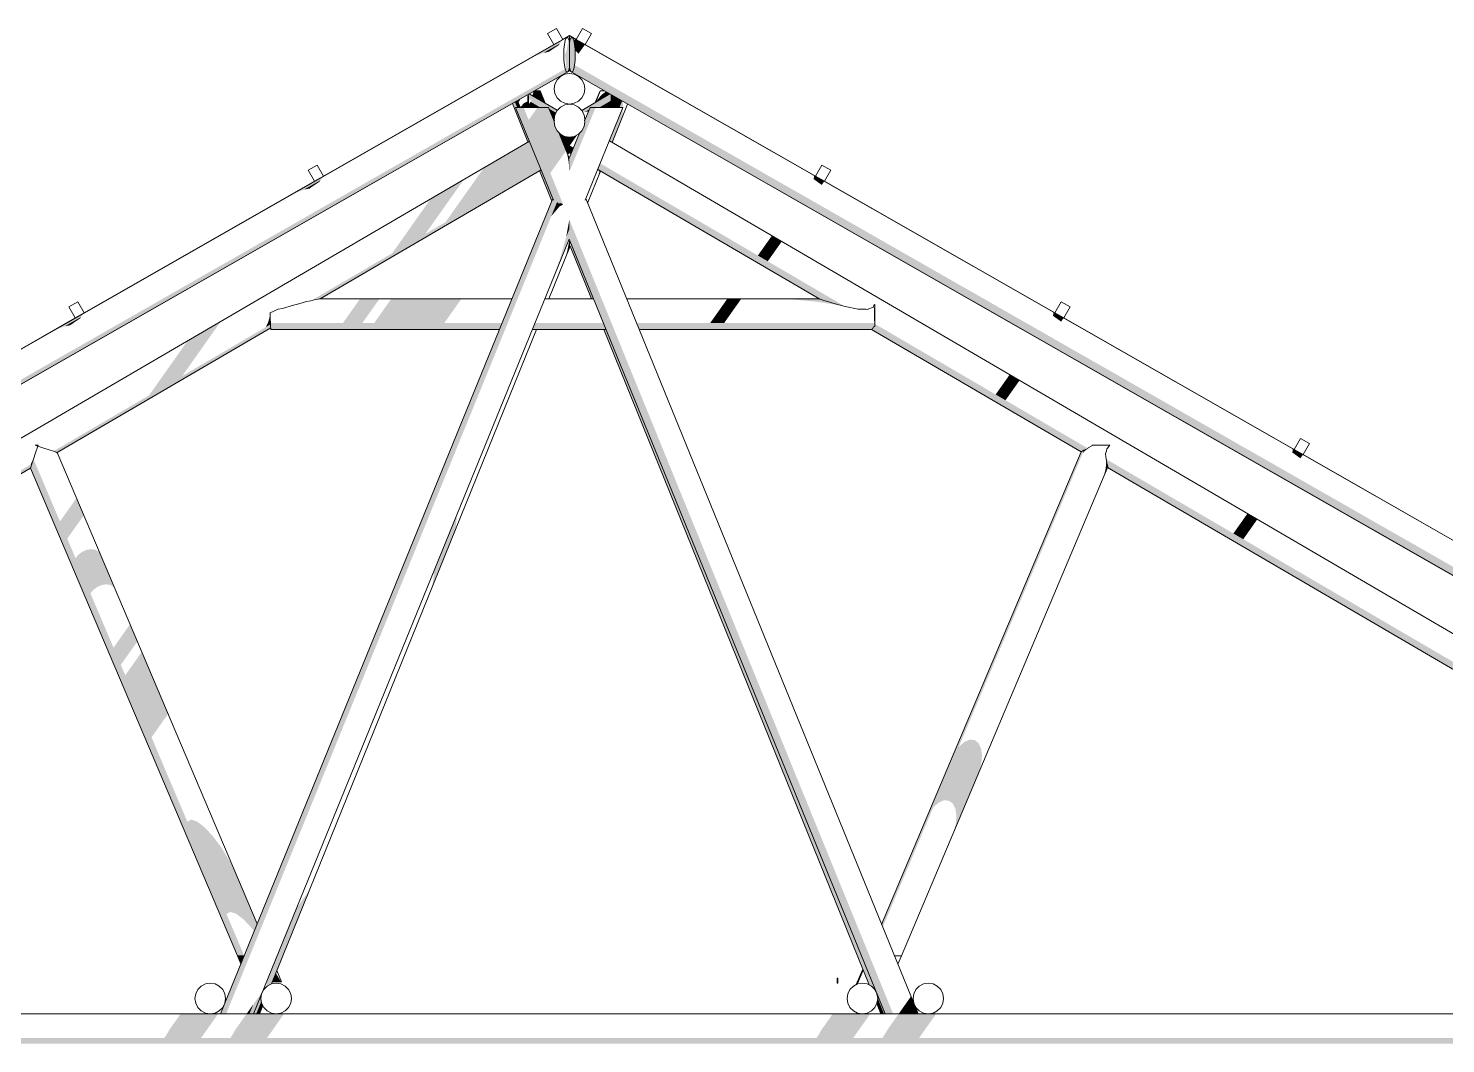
# Model space of a CAD drawing. Header units: millimetres. Extents: x -71878 to 121433, y -67383 to 83273.
# Drawn here: x 110053 to 115607, y -44773 to -40797 of the extents above; entities that cross this region are included whole.
import ezdxf

# ---------------------------------------------------------------- set-up
doc = ezdxf.new("R2010")
doc.units = ezdxf.units.MM
doc.header["$MEASUREMENT"] = 0
for name, color, linetype, lineweight in [('COLUMNAS_Pluma_Nº__1', 7, 'Continuous', 0), ('ENTIRADO_Pluma_Nº__21', 7, 'Continuous', 5), ('Losas_Pluma_Nº__1', 7, 'Continuous', 0), ('Vigas_Pluma_Nº__21', 7, 'Continuous', 5)]:
    doc.layers.add(name, color=color, linetype=linetype, lineweight=lineweight)
doc.layers.add('COLUMNAS_Pluma_Nº__3', color=7, linetype='Continuous', lineweight=0, true_color=0x646464)
doc.layers.add('Vigas_Pluma_Nº__3', color=7, linetype='Continuous', lineweight=0, true_color=0x646464)

msp = doc.modelspace()

# ---------------------------------------------------------------- hatches: boundary and pattern name
at = {"layer": 'COLUMNAS_Pluma_Nº__3', "linetype": 'Continuous', "lineweight": 0, "true_color": 0x191919}
for points in [[(112028.237, -41060.437), (112043.657, -41069.445), (112033.089, -41043.354), (112032.134, -41043.899), (112028.465, -41058.53)], [(112033.089, -41043.354), (112043.657, -41069.445), (112062.418, -41080.406), (112046.55, -41041.231), (112036.81, -41041.231)], [(112055.745, -41041.231), (112046.55, -41041.231), (112062.418, -41080.406), (112074.463, -41087.443)], [(112058.914, -41041.231), (112055.745, -41041.231), (112074.463, -41087.443), (112078.613, -41089.868)], [(112274.439, -41087.101), (112278.589, -41084.677), (112296.187, -41041.231), (112293.018, -41041.231)], [(111949.606, -41091.009), (112010.471, -41241.281), (112013.033, -41239.784), (111952.179, -41089.54)], [(111952.179, -41089.54), (112013.033, -41239.784), (112016.165, -41237.955), (111962.449, -41106.255), (111968.144, -41106.255), (111959.648, -41085.277)], [(111971.28, -41078.637), (111959.648, -41085.277), (111968.144, -41106.255), (111982.465, -41106.255)], [(111983.435, -41071.699), (111971.28, -41078.637), (111973.919, -41085.155)], [(111981.828, -41104.682), (111982.465, -41106.255), (112000.512, -41106.255), (111994.121, -41090.477)], [(111996.083, -41089.042), (111994.121, -41090.477), (112000.511, -41106.255), (112010.125, -41106.255), (112010.149, -41098.654), (112010.314, -41082.446)], [(112290.634, -41077.642), (112299.096, -41056.748), (112280.706, -41079.452), (112278.589, -41084.677)], [(112299.096, -41056.749), (112290.634, -41077.642), (112309.393, -41066.685), (112317.877, -41045.74), (112315.837, -41044.576)], [(112317.877, -41045.74), (112309.393, -41066.685), (112331.722, -41053.643)], [(112329.81, -41236.627), (112330.758, -41237.182), (112384.17, -41105.311), (112381.726, -41082.188), (112379.686, -41081.024), (112369.466, -41106.255), (112382.985, -41106.255)], [(112336.862, -41056.578), (112336.862, -41092.809), (112348.781, -41063.382)], [(112348.781, -41063.382), (112336.862, -41092.81), (112336.862, -41106.255), (112351.42, -41106.255), (112365.029, -41072.657)], [(112365.029, -41072.657), (112351.42, -41106.255), (112369.466, -41106.255), (112379.686, -41081.024)], [(111967.335, -41106.255), (111962.449, -41106.255), (112110.671, -41469.66), (112114.035, -41471.273), (112118.297, -41476.378)], [(111967.335, -41106.255), (112118.297, -41476.378), (112124.711, -41477.085), (112131.384, -41482.164), (111978.062, -41106.255)], [(111978.062, -41106.255), (112131.384, -41482.164), (112140.277, -41481.099), (112148.862, -41486.97), (111993.58, -41106.255)], [(112013.573, -41155.271), (112098.369, -41363.181), (112110.291, -41346.321), (112025.485, -41138.425)], [(112038.314, -41120.282), (112025.489, -41138.42), (112110.288, -41346.325), (112123.113, -41328.188)], [(112038.314, -41120.282), (112123.113, -41328.188), (112135.591, -41310.541), (112052.269, -41106.255), (112048.233, -41106.255)], [(112069.472, -41106.255), (112052.269, -41106.255), (112135.591, -41310.541), (112146.501, -41295.112)], [(112082.518, -41106.255), (112069.472, -41106.255), (112146.501, -41295.112), (112154.775, -41283.411)], [(112082.518, -41106.255), (112154.775, -41283.411), (112159.603, -41276.584), (112129.336, -41202.378), (112124.855, -41197.897), (112116.333, -41181.171), (112113.569, -41163.72), (112090.13, -41106.255)], [(112091.564, -41106.255), (112090.13, -41106.255), (112113.569, -41163.72), (112113.396, -41162.63), (112113.721, -41160.579)], [(112215.161, -41204.673), (112172.717, -41308.736), (112172.717, -41327.4), (112262.915, -41106.255), (112255.303, -41106.255), (112233.092, -41160.71), (112233.396, -41162.63), (112230.46, -41181.171), (112221.937, -41197.897)], [(112262.915, -41106.255), (112172.717, -41327.4), (112172.717, -41359.386), (112275.961, -41106.255)], [(112232.691, -41158.179), (112233.092, -41160.71), (112255.303, -41106.255), (112253.87, -41106.255)], [(112330.758, -41237.181), (112338.194, -41241.526), (112380.716, -41136.541), (112384.17, -41105.311)], [(112338.194, -41241.526), (112340.756, -41243.022), (112371.181, -41167.903), (112380.716, -41136.541)], [(112380.925, -41106.255), (112370.187, -41137.631), (112382.985, -41106.255)], [(112131.757, -41204.798), (112129.336, -41202.378), (112159.603, -41276.584), (112160.037, -41275.969), (112164.54, -41288.69), (112172.717, -41308.736), (112172.717, -41305.222)], [(112172.717, -41305.222), (112172.717, -41308.736), (112215.161, -41204.673), (112212.74, -41207.094)], [(112172.717, -41308.736), (112164.54, -41288.69), (112170.604, -41322.221), (112172.717, -41327.4)], [(112058.552, -41352.167), (112055.989, -41353.664), (112104.305, -41472.952), (112105.894, -41469.054)], [(112061.941, -41350.187), (112058.552, -41352.167), (112105.895, -41469.054), (112108.159, -41463.502)], [(112172.717, -41327.4), (112170.604, -41322.221), (112172.717, -41359.386)], [(112290.601, -41359.03), (112281.066, -41390.392), (112295.239, -41355.4), (112292.677, -41353.903)], [(112292.677, -41353.903), (112291.259, -41353.075), (112290.601, -41359.03)], [(112108.159, -41463.502), (110806.008, -44656.068), (110807.441, -44656.068), (112108.876, -41465.259)], [(112108.876, -41465.259), (110807.441, -44656.068), (110815.054, -44656.068), (112114.035, -41471.273), (112110.671, -41469.66)], [(112114.035, -41471.273), (110815.054, -44656.068), (110828.1, -44656.068), (112124.711, -41477.085), (112118.297, -41476.378)], [(112131.384, -41482.165), (112124.711, -41477.085), (112102.372, -41531.855), (112135.4, -41493.056), (112140.276, -41481.1)], [(112140.276, -41481.099), (112135.4, -41493.056), (112148.862, -41486.97)], [(112172.717, -41609.802), (112172.717, -41583.502), (112160.494, -41613.47), (112136.91, -41697.591)], [(112172.717, -41583.502), (112172.717, -41545.455), (112160.494, -41613.47)], [(113441.442, -44656.068), (112172.717, -41545.455), (112172.717, -41583.502), (113425.924, -44656.068)], [(112172.717, -41583.502), (112172.717, -41609.802), (113415.196, -44656.068), (113425.923, -44656.068)], [(112172.717, -41621.782), (112172.717, -41609.802), (112136.91, -41697.591), (112104.275, -41789.585)], [(112164.132, -41671.274), (112151.136, -41711.184), (112175.966, -41649.879), (112175.966, -41642.057)], [(112172.688, -41627.448), (112164.132, -41671.274), (112175.966, -41642.057), (112175.966, -41629.748), (112173.854, -41624.57)], [(112173.053, -41622.607), (112172.688, -41627.448), (112173.854, -41624.57)], [(113415.196, -44656.068), (112172.717, -41609.802), (112172.717, -41621.782), (113410.31, -44656.068)], [(112268.046, -41855.506), (112175.966, -41629.748), (112175.966, -41642.057), (112262.42, -41855.506)], [(112262.419, -41855.506), (112175.966, -41642.057), (112175.966, -41649.879), (112259.251, -41855.506)], [(112307.855, -41975.506), (113347.816, -44543.113), (113351.808, -44545.147), (112311.023, -41975.506)], [(112311.023, -41975.506), (113351.808, -44545.147), (113356.479, -44547.527), (113365.702, -44556.75), (112780.822, -43112.712), (112316.99, -41975.506)], [(110072.92, -42483.298), (110066.594, -42502.366), (110884.598, -44429.462), (110898.434, -44429.462), (110898.72, -44428.76)], [(110151.107, -42453.003), (110163.249, -42459.796), (110161.883, -42456.579)], [(110161.883, -42456.579), (110163.249, -42459.796), (110171.04, -42470.637), (110165.596, -42457.811)], [(113396.698, -44306.136), (113397.313, -44307.644), (114180.142, -42453.432), (114178.195, -42455.497), (114178.053, -42455.415)], [(114180.142, -42453.432), (113397.313, -44307.644), (113400.987, -44316.649), (114189.505, -42448.961), (114181.065, -42453.522)], [(114189.505, -42448.961), (114185.167, -42459.237), (114204.605, -42441.628), (114190.4, -42448.88)], [(114276.044, -42483.365), (114277.051, -42490.061), (114277.923, -42487.996)], [(110062.532, -42514.608), (110061.132, -42518.826), (110872.149, -44429.462), (110875.339, -44429.462)], [(110066.594, -42502.366), (110062.532, -42514.608), (110875.339, -44429.462), (110884.598, -44429.462)], [(114281.38, -42505.725), (114274.489, -42522.048), (114265.486, -42555.437), (114282.774, -42514.49), (114281.542, -42512.226)], [(114277.923, -42487.996), (114277.051, -42490.061), (114274.489, -42522.048), (114281.38, -42505.725), (114279.3, -42500.819)], [(110224.634, -42660.195), (110253.221, -42727.542), (110262.232, -42714.799), (110233.645, -42647.452)], [(110239.431, -42639.27), (110233.645, -42647.452), (110262.232, -42714.799), (110268.018, -42706.617)], [(110241.424, -42636.45), (110239.431, -42639.27), (110268.018, -42706.617), (110270.011, -42703.798)], [(110188.107, -42711.853), (110216.694, -42779.2), (110229.28, -42761.4), (110200.693, -42694.053)], [(110200.693, -42694.053), (110229.28, -42761.4), (110241.867, -42743.6), (110213.28, -42676.253)], [(110213.28, -42676.253), (110241.867, -42743.6), (110253.221, -42727.542), (110224.634, -42660.195)], [(111639.795, -42928.378), (111641.032, -42940.078), (111731.147, -42717.589), (111730.04, -42707.119)], [(110176.752, -42727.91), (110205.339, -42795.258), (110216.694, -42779.2), (110188.107, -42711.853)], [(111637.578, -42971.308), (111628.043, -43002.67), (111718.158, -42780.182), (111727.693, -42748.82)], [(111731.147, -42717.589), (111641.032, -42940.078), (111637.578, -42971.308), (111727.693, -42748.82)], [(110237.71, -42871.519), (110296.232, -43009.387), (110308.402, -42995.252), (110249.881, -42857.384)], [(110249.881, -42857.384), (110308.402, -42995.252), (110323.77, -42984.003), (110265.248, -42846.135)], [(110265.248, -42846.135), (110323.77, -42984.003), (110340.83, -42976.741), (110282.308, -42838.874)], [(110282.308, -42838.874), (110340.829, -42976.741), (110357.912, -42974.178), (110299.391, -42836.31)], [(110299.391, -42836.31), (110357.912, -42974.178), (110373.345, -42976.563), (110314.824, -42838.696)], [(110327.096, -42845.797), (110314.824, -42838.696), (110373.345, -42976.563), (110385.617, -42983.664)], [(110335.007, -42856.918), (110327.096, -42845.797), (110385.617, -42983.664), (110393.528, -42994.785)], [(110443.468, -43141.764), (110434.457, -43154.508), (110463.045, -43221.855), (110472.056, -43209.111)], [(110449.254, -43133.582), (110443.468, -43141.764), (110472.056, -43209.111), (110477.841, -43200.93)], [(110451.247, -43130.763), (110449.254, -43133.582), (110477.841, -43200.93), (110479.835, -43198.11)], [(112780.819, -43112.706), (113365.703, -44556.75), (113369.753, -44560.801), (113378.276, -44577.527)], [(110397.93, -43206.166), (110386.575, -43222.223), (110415.162, -43289.571), (110426.517, -43273.513)], [(110410.516, -43188.365), (110397.93, -43206.165), (110426.517, -43273.513), (110439.104, -43255.712)], [(110423.103, -43170.565), (110410.516, -43188.365), (110439.104, -43255.713), (110451.69, -43237.912)], [(110434.458, -43154.508), (110423.103, -43170.565), (110451.69, -43237.912), (110463.045, -43221.855)], [(110480.427, -43262.804), (110469.072, -43278.862), (110572.119, -43521.624), (110583.473, -43505.567)], [(110489.438, -43250.061), (110480.427, -43262.804), (110583.473, -43505.567), (110592.484, -43492.823)], [(110495.223, -43241.879), (110489.438, -43250.061), (110592.484, -43492.823), (110598.27, -43484.642)], [(110497.217, -43239.06), (110495.223, -43241.879), (110598.27, -43484.642), (110600.263, -43481.822)], [(110443.899, -43314.462), (110432.545, -43330.52), (110535.591, -43573.282), (110546.946, -43557.224)], [(110456.486, -43296.662), (110443.899, -43314.462), (110546.946, -43557.225), (110559.532, -43539.425)], [(110469.072, -43278.862), (110456.486, -43296.662), (110559.532, -43539.425), (110572.119, -43521.625)], [(113598.73, -43848.273), (113619.664, -43829.402), (113719.909, -43591.963), (113698.974, -43610.835)], [(113719.909, -43591.963), (113619.664, -43829.402), (113640.789, -43820.083), (113741.033, -43582.644)], [(113640.789, -43820.083), (113660.035, -43821.228), (113760.279, -43583.789), (113741.033, -43582.644)], [(113660.035, -43821.228), (113675.519, -43832.725), (113775.763, -43595.286), (113760.279, -43583.789)], [(113775.763, -43595.286), (113675.519, -43832.725), (113685.725, -43853.449), (113785.969, -43616.01)], [(113785.969, -43616.01), (113685.725, -43853.449), (113689.655, -43881.371), (113789.899, -43643.933)], [(113689.655, -43881.371), (113686.923, -43913.759), (113787.167, -43676.32), (113789.899, -43643.933)], [(113686.923, -43913.759), (113677.797, -43947.441), (113778.041, -43710.002), (113787.167, -43676.32)], [(110690.569, -43895.579), (110676.065, -43904.217), (110829.524, -44265.746), (110844.029, -44257.107)], [(110713.887, -43903.061), (110690.569, -43895.579), (110844.028, -44257.108), (110867.346, -44264.589)], [(110743.736, -43925.929), (110713.887, -43903.061), (110867.346, -44264.589), (110897.195, -44287.457)], [(110777.194, -43961.945), (110743.736, -43925.929), (110897.195, -44287.457), (110930.654, -44323.473)], [(110810.987, -44007.584), (110777.194, -43961.945), (110930.654, -44323.473), (110937.753, -44333.061), (110943.335, -44319.375)], [(110841.807, -44058.379), (110810.987, -44007.584), (110943.335, -44319.376), (110947.872, -44308.252)], [(110866.636, -44109.357), (110841.807, -44058.379), (110947.872, -44308.252), (110949.435, -44304.419)], [(110990.228, -44546.878), (111001.814, -44540.975), (111147.5, -44181.284), (111125.976, -44211.723)], [(111147.5, -44181.284), (111001.814, -44540.975), (111005.68, -44539.005), (111005.787, -44538.988), (111065.135, -44392.46), (111074.398, -44361.99), (111081.604, -44351.8), (111154.916, -44170.795)], [(111103.248, -44243.865), (110985.831, -44531.745), (110987.638, -44548.843), (110988.954, -44547.527), (110990.228, -44546.878), (111125.976, -44211.723)], [(110872.149, -44429.462), (110885.554, -44461.041), (110887.117, -44457.208), (110875.339, -44429.462)], [(110875.339, -44429.462), (110887.117, -44457.208), (110891.654, -44446.085), (110884.598, -44429.462)], [(110898.434, -44429.462), (110884.598, -44429.462), (110891.654, -44446.085)], [(113322.763, -44481.259), (113297.208, -44541.789), (113302.671, -44539.005), (113303.536, -44538.868), (113325.257, -44487.418)], [(111009.229, -44530.49), (111018.527, -44530.49), (111013.769, -44519.281)], [(111013.769, -44519.281), (111018.527, -44530.49), (111032.947, -44530.49), (111020.81, -44501.896)], [(111022.772, -44497.053), (111020.81, -44501.896), (111032.947, -44530.49), (111042.206, -44530.49), (111040.218, -44525.807)], [(111042.499, -44530.49), (111040.218, -44525.807), (111042.206, -44530.49)], [(110960.116, -44582.812), (110934.768, -44618.66), (110919.51, -44656.068), (110930.237, -44656.068)], [(110971.662, -44566.483), (110960.116, -44582.812), (110930.237, -44656.068), (110935.123, -44656.068)], [(110935.123, -44656.068), (110946.003, -44656.068), (110965.931, -44606.866), (110964.221, -44596.068), (110967.158, -44577.527)], [(110971.662, -44566.483), (110967.158, -44577.527), (110975.68, -44560.801)], [(113410.31, -44656.068), (113378.276, -44577.527), (113380.946, -44594.385), (113405.929, -44656.068)], [(113378.744, -44611.652), (113396.734, -44656.068), (113405.929, -44656.068), (113380.946, -44594.385), (113381.212, -44596.068)], [(113505.978, -44596.241), (113497.704, -44607.942), (113517.334, -44656.068), (113530.38, -44656.068)], [(113510.806, -44589.414), (113505.978, -44596.241), (113530.38, -44656.068), (113537.992, -44656.068)], [(113511.715, -44588.128), (113510.806, -44589.414), (113537.992, -44656.068), (113539.425, -44656.068)], [(110934.768, -44618.66), (110908.316, -44656.068), (110919.51, -44656.068)], [(110965.931, -44606.866), (110946.003, -44656.068), (110955.197, -44656.068), (110969.85, -44619.893), (110967.158, -44614.609)], [(110955.198, -44656.068), (110958.366, -44656.068), (110971.615, -44623.357), (110969.85, -44619.893)], [(113378.276, -44614.609), (113377.439, -44616.252), (113393.566, -44656.068), (113396.734, -44656.068), (113378.744, -44611.651)], [(113474.316, -44641.018), (113463.674, -44656.068), (113480.454, -44656.068)], [(113486.794, -44623.371), (113474.316, -44641.018), (113480.455, -44656.068), (113500.131, -44656.068)], [(113497.704, -44607.942), (113486.794, -44623.371), (113500.131, -44656.068), (113517.334, -44656.068)]]:
    msp.add_hatch(color=250, dxfattribs=at).paths.add_polyline_path(points)
at = {"layer": 'Vigas_Pluma_Nº__3', "linetype": 'Continuous', "lineweight": 0, "true_color": 0x191919}
for points in [[(112018.518, -40914.308), (112017.793, -40915.333), (112033.26, -40906.922), (112145.088, -40843.087), (112146.308, -40841.362)], [(112018.518, -40914.308), (112146.308, -40841.361), (112147.268, -40840.003), (112019.479, -40912.949)], [(112145.087, -40843.087), (112033.26, -40906.922), (112071.794, -40892.576), (112136.016, -40855.916)], [(112136.016, -40855.916), (112071.794, -40892.576), (112092.054, -40888.791), (112131.627, -40862.122)], [(112155.98, -40901.582), (112159.442, -40933.985), (112159.116, -40952.111), (112159.358, -40963.766), (112159.917, -40965.247), (112164.003, -40968.608), (112168.088, -40965.247), (112171.774, -40955.493), (112173.396, -40947.064), (112173.396, -40852.805), (112172.372, -40848.12), (112170.044, -40846.869), (112167.465, -40852.934), (112164.885, -40865.721), (112162.568, -40883.898), (112160.548, -40886.755)], [(112175.019, -40844.376), (112173.396, -40852.805), (112173.396, -40947.064), (112175.019, -40955.493), (112178.704, -40965.247), (112182.79, -40968.608), (112186.875, -40965.247), (112190.561, -40955.493), (112193.486, -40940.3), (112195.363, -40921.156), (112196.011, -40899.934), (112195.363, -40878.713), (112193.486, -40859.569), (112190.561, -40844.376), (112186.875, -40834.622), (112182.79, -40831.261), (112178.704, -40834.622)], [(112190.561, -40844.376), (112229.481, -40866.593), (112233.335, -40861.143), (112194.381, -40838.906), (112190.545, -40844.333)], [(112190.561, -40844.376), (112193.486, -40859.569), (112222.669, -40876.228), (112229.481, -40866.593)], [(112193.486, -40859.569), (112195.363, -40878.713), (112213.565, -40889.103), (112222.669, -40876.228)], [(112194.382, -40838.907), (112233.335, -40861.143), (112233.854, -40860.409), (112194.9, -40838.173)], [(112195.308, -40837.596), (112194.9, -40838.173), (112233.854, -40860.409), (112234.262, -40859.832)], [(112195.363, -40878.713), (112195.494, -40883), (112209.06, -40895.473), (112213.564, -40889.103)], [(112156.232, -40955.493), (105295.977, -44871.545), (105299.662, -44881.299), (112159.917, -40965.247)], [(112159.917, -40965.247), (105299.662, -44881.299), (105303.748, -44884.66), (112164.003, -40968.608)], [(112164.003, -40968.608), (108706.374, -42942.341), (112173.396, -40963.263), (112173.396, -40959.882), (112169.213, -40962.269), (112168.088, -40965.247)], [(112169.213, -40962.269), (112173.396, -40959.882), (112173.396, -40950.068), (112172.747, -40950.439), (112171.774, -40955.493)], [(112173.396, -40950.068), (112174.046, -40950.439), (112173.396, -40947.064)], [(112174.046, -40950.439), (112173.396, -40950.068), (112173.396, -40959.881), (112177.579, -40962.269), (112175.019, -40955.493)], [(112177.579, -40962.269), (112173.396, -40959.882), (112173.396, -40963.263), (115987.075, -43140.312), (115987.075, -43140.215), (112182.79, -40968.608), (112178.704, -40965.247)], [(112182.79, -40968.608), (119043.045, -44884.66), (119047.13, -44881.299), (112186.875, -40965.247)], [(112190.561, -40955.493), (112186.875, -40965.247), (119047.13, -44881.299), (119050.816, -44871.545)], [(112190.561, -40955.493), (119050.816, -44871.544), (119053.741, -44856.352), (112193.486, -40940.3)], [(112010.125, -41106.255), (112012.37, -41106.255), (112012.818, -41106.255), (112012.793, -41098.654), (112012.596, -41079.284), (112012.288, -41063.912), (112011.955, -41055.418), (112010.965, -41055.983), (112010.654, -41063.912), (112010.346, -41079.284), (112010.149, -41098.654)], [(112013.119, -41054.754), (112011.955, -41055.418), (112012.288, -41063.912), (112084.764, -41106.255), (112090.13, -41106.255), (112091.564, -41106.255), (112093.691, -41111.47), (112120.229, -41126.975), (112124.015, -41119.544)], [(112012.288, -41063.912), (112012.537, -41076.33), (112027.219, -41075.31), (112020.955, -41084.168), (112058.76, -41106.255), (112084.764, -41106.255)], [(112012.793, -41098.654), (112025.803, -41106.255), (112058.76, -41106.255), (112020.955, -41084.168), (112012.764, -41095.753)], [(112025.803, -41106.255), (112012.793, -41098.654), (112012.818, -41106.255)], [(112015.846, -41053.197), (112013.119, -41054.754), (112124.015, -41119.544), (112124.855, -41117.895), (112125.493, -41117.257)], [(112221.857, -41117.814), (112221.937, -41117.895), (112223.223, -41120.417), (112334.666, -41055.324), (112331.722, -41053.643)], [(112226.271, -41126.4), (112234.231, -41123.857), (112250.587, -41114.304), (112253.87, -41106.255), (112264.367, -41106.255), (112336.862, -41063.912), (112336.862, -41056.578), (112334.666, -41055.324), (112223.223, -41120.417)], [(112264.367, -41106.255), (112290.686, -41106.255), (112336.862, -41079.284), (112336.862, -41063.912)], [(112336.862, -41079.284), (112290.686, -41106.255), (112323.849, -41106.255), (112336.862, -41098.654)], [(112323.849, -41106.255), (112336.862, -41106.255), (112336.862, -41098.654)], [(112093.691, -41111.47), (112101.826, -41131.416), (112115.569, -41139.445), (112116.333, -41134.621), (112120.229, -41126.975)], [(112101.826, -41131.416), (112112.137, -41156.694), (112114.141, -41157.866), (112113.396, -41153.162), (112115.569, -41139.445)], [(112250.587, -41114.304), (112234.231, -41123.857), (112247.552, -41121.745)], [(112112.137, -41156.694), (112113.721, -41160.579), (112114.146, -41157.896), (112114.141, -41157.866)], [(112131.757, -41204.798), (112135.132, -41213.073), (112184.228, -41241.757), (112194.993, -41226.534), (112185.129, -41220.771), (112173.396, -41222.63), (112154.855, -41219.693), (112138.129, -41211.171)], [(111804.566, -41390.189), (111781.232, -41423.188), (112031.981, -41276.73), (112025.6, -41261.087)], [(111823.084, -41364.001), (111804.566, -41390.189), (112025.6, -41261.087), (112020.536, -41248.672)], [(111834.973, -41347.187), (111823.084, -41364.001), (112020.536, -41248.672), (112017.285, -41240.701)], [(111834.973, -41347.187), (112017.286, -41240.701), (112016.165, -41237.955), (111827.961, -41347.882), (111836.352, -41345.236)], [(112135.132, -41213.073), (112145.566, -41238.654), (112174.478, -41255.547), (112184.229, -41241.757)], [(112145.566, -41238.655), (112153.893, -41259.072), (112184.295, -41276.834), (112189.418, -41264.275)], [(112153.893, -41259.072), (112159.299, -41272.326), (112180.97, -41284.987), (112184.295, -41276.834)], [(112185.129, -41220.771), (112194.993, -41226.534), (112204.275, -41213.406), (112191.937, -41219.693)], [(111729.5, -41496.348), (111706.166, -41529.347), (112052.507, -41327.055), (112046.126, -41311.412)], [(111755.366, -41459.768), (111729.5, -41496.348), (112046.126, -41311.412), (112039.053, -41294.071)], [(111781.232, -41423.188), (111755.366, -41459.768), (112039.053, -41294.071), (112031.98, -41276.73)], [(112159.299, -41272.326), (112161.255, -41277.121), (112179.767, -41287.936), (112180.97, -41284.987)], [(112161.255, -41277.121), (112161.844, -41278.565), (112162.786, -41278.015)], [(112161.844, -41278.565), (112165.095, -41286.536), (112171.234, -41282.951), (112162.786, -41278.015)], [(112171.234, -41282.951), (112165.095, -41286.536), (112166.215, -41289.283), (112174.145, -41284.651)], [(111079.846, -41450.743), (111095.317, -41442.329), (111207.14, -41378.497), (111208.36, -41376.772), (111080.57, -41449.718)], [(111081.534, -41448.355), (111080.571, -41449.718), (111208.36, -41376.772), (111209.323, -41375.41)], [(111160.257, -41863.576), (111178.407, -41858.443), (111188.081, -41857.194), (112060.821, -41347.441), (112057.57, -41339.47)], [(111188.081, -41857.194), (111194.232, -41855.506), (111196.793, -41855.506), (112061.942, -41350.187), (112060.821, -41347.441)], [(111706.166, -41529.347), (111687.649, -41555.535), (112057.57, -41339.47), (112052.507, -41327.055)], [(112284.036, -41348.854), (113153.957, -41857.097), (113159.249, -41858.443), (113170.288, -41862.986), (112285.238, -41345.905)], [(112288.564, -41337.752), (112285.238, -41345.905), (113170.288, -41862.986), (113186.301, -41866.965), (113205.511, -41873.469)], [(112288.564, -41337.752), (113205.511, -41873.469), (113234.673, -41880.239), (113254.353, -41886.453), (112293.686, -41325.193)], [(113131.283, -41381.37), (113167.426, -41402.002), (113171.28, -41396.551), (113132.326, -41374.315), (113131.992, -41374.789)], [(113132.326, -41374.315), (113171.28, -41396.551), (113171.799, -41395.818), (113132.845, -41373.582)], [(113133.244, -41373.018), (113132.845, -41373.582), (113171.799, -41395.818), (113172.197, -41395.255)], [(113133.254, -41373.003), (113133.244, -41373.018), (113137.459, -41375.425), (113137.468, -41375.409)], [(111207.14, -41378.497), (111095.317, -41442.329), (111133.851, -41427.984), (111198.069, -41391.326)], [(111198.069, -41391.326), (111133.851, -41427.984), (111154.108, -41424.199), (111193.682, -41397.531)], [(111614.313, -41485.94), (111595.795, -41512.129), (111725.624, -41436.297), (111744.142, -41410.109)], [(111626.202, -41469.127), (111614.313, -41485.94), (111744.142, -41410.109), (111756.031, -41393.295)], [(111626.202, -41469.127), (111756.032, -41393.295), (111760.128, -41387.502), (111630.299, -41463.333)], [(113129.59, -41386.552), (113161.894, -41409.825), (113167.426, -41402.002), (113131.283, -41381.37)], [(111546.595, -41581.708), (111676.425, -41505.876), (111702.29, -41469.297), (111572.461, -41545.128)], [(111595.795, -41512.129), (111572.461, -41545.128), (111702.29, -41469.297), (111725.624, -41436.297)], [(111520.729, -41618.288), (111497.395, -41651.287), (111627.225, -41575.455), (111650.559, -41542.456)], [(111546.595, -41581.708), (111520.729, -41618.287), (111650.559, -41542.456), (111676.425, -41505.876)], [(111497.395, -41651.286), (111478.877, -41677.475), (111608.707, -41601.643), (111627.225, -41575.455)], [(112932.248, -41657.269), (112970.941, -41679.874), (112981.665, -41664.708), (112942.973, -41642.102)], [(112942.973, -41642.102), (112981.665, -41664.708), (112991.3, -41651.082), (112952.608, -41628.476)], [(112960.21, -41617.725), (112952.608, -41628.476), (112991.3, -41651.082), (112998.902, -41640.331)], [(112965.035, -41610.901), (112960.21, -41617.725), (112998.902, -41640.331), (113003.728, -41633.507)], [(112966.611, -41608.672), (112965.035, -41610.901), (113003.728, -41633.507), (113005.304, -41631.278)], [(112921.484, -41672.492), (112911.734, -41686.281), (112950.426, -41708.886), (112960.176, -41695.098)], [(112921.484, -41672.492), (112960.177, -41695.097), (112970.941, -41679.874), (112932.248, -41657.269)], [(111178.407, -41858.443), (111160.257, -41863.576), (111181.986, -41858.443)], [(111178.407, -41858.443), (111181.986, -41858.443), (111211.503, -41855.506), (111194.232, -41855.506), (111188.081, -41857.194)], [(111344.888, -41866.965), (111335.501, -41880.239), (111411.71, -41880.239), (111421.096, -41866.965)], [(111350.914, -41858.443), (111344.887, -41866.965), (111421.096, -41866.965), (111427.123, -41858.443)], [(111350.914, -41858.443), (111427.123, -41858.443), (111429.199, -41855.506), (111352.99, -41855.506)], [(111467.434, -41866.965), (111458.048, -41880.239), (111732.754, -41880.239), (111742.14, -41866.965)], [(111473.46, -41858.443), (111467.434, -41866.965), (111742.14, -41866.965), (111748.166, -41858.443)], [(111475.537, -41855.506), (111473.46, -41858.443), (111748.166, -41858.443), (111750.242, -41855.506)], [(112783.97, -41866.965), (112774.584, -41880.239), (112829.262, -41880.239), (112838.648, -41866.965)], [(112789.997, -41858.443), (112783.97, -41866.965), (112838.648, -41866.965), (112844.674, -41858.443)], [(112792.073, -41855.506), (112789.997, -41858.443), (112844.674, -41858.443), (112846.75, -41855.506)], [(113151.234, -41855.506), (112961.586, -41855.506), (113048.473, -41858.443), (113159.249, -41858.443), (113153.957, -41857.097)], [(113159.249, -41858.443), (113048.473, -41858.443), (113139.877, -41866.965), (113186.301, -41866.965), (113170.288, -41862.986)], [(113186.301, -41866.965), (113139.878, -41866.965), (113226.852, -41880.239), (113234.673, -41880.239), (113205.511, -41873.469)], [(110142.623, -41985.128), (110141.899, -41986.153), (110157.374, -41977.737), (110269.193, -41913.907), (110270.413, -41912.182)], [(110143.589, -41983.762), (110142.623, -41985.128), (110270.413, -41912.182), (110271.379, -41910.816)], [(110269.193, -41913.907), (110157.374, -41977.737), (110195.907, -41963.392), (110260.122, -41926.736)], [(110260.122, -41926.736), (110195.907, -41963.392), (110216.162, -41959.608), (110255.735, -41932.939)], [(110999.333, -41922.826), (110993.367, -41944.969), (110993.461, -41945.626), (111001.251, -41941.076), (111001.09, -41934.047), (111001.003, -41921.851)], [(111000.996, -41910.153), (110999.18, -41918.02), (110999.333, -41922.826), (111001.003, -41921.851), (111000.958, -41915.506)], [(111310.564, -41915.506), (111297.453, -41934.047), (111373.662, -41934.047), (111386.773, -41915.506)], [(111323.674, -41896.965), (111310.564, -41915.506), (111386.773, -41915.506), (111399.883, -41896.965)], [(111335.501, -41880.239), (111323.674, -41896.965), (111399.883, -41896.965), (111411.71, -41880.239)], [(111433.111, -41915.506), (111420, -41934.047), (111694.705, -41934.047), (111707.816, -41915.506)], [(111446.221, -41896.965), (111433.111, -41915.506), (111707.816, -41915.506), (111720.927, -41896.965)], [(111458.048, -41880.239), (111446.221, -41896.965), (111720.927, -41896.965), (111732.754, -41880.239)], [(112749.647, -41915.506), (112736.536, -41934.047), (112791.214, -41934.047), (112804.324, -41915.506)], [(112749.647, -41915.506), (112804.324, -41915.506), (112817.434, -41896.965), (112762.757, -41896.965)], [(112774.584, -41880.239), (112762.757, -41896.965), (112817.434, -41896.965), (112829.262, -41880.239)], [(113234.673, -41880.239), (113226.852, -41880.239), (113254.353, -41886.453)], [(114067.532, -41921.966), (114099.836, -41945.239), (114105.371, -41937.411), (114069.226, -41916.778)], [(114069.934, -41910.201), (114069.226, -41916.778), (114105.371, -41937.411), (114109.225, -41931.96), (114070.271, -41909.724)], [(114070.272, -41909.724), (114109.225, -41931.96), (114109.744, -41931.227), (114070.79, -41908.991)], [(114071.179, -41908.441), (114070.79, -41908.991), (114109.744, -41931.227), (114110.132, -41930.678)], [(114071.179, -41908.441), (114075.394, -41910.847), (114075.412, -41910.815), (114071.2, -41908.411)], [(111001.717, -41956.176), (110151.107, -42453.003), (110161.883, -42456.579), (111002.221, -41965.751), (111002.071, -41964.047)], [(111002.221, -41965.751), (110161.883, -42456.579), (110165.596, -42457.811), (111002.507, -41968.985)], [(110661.393, -42042.525), (110642.875, -42068.713), (110772.705, -41992.882), (110791.223, -41966.693)], [(110673.282, -42025.711), (110661.393, -42042.525), (110791.223, -41966.693), (110803.112, -41949.88)], [(110677.379, -42019.917), (110673.282, -42025.711), (110803.112, -41949.88), (110807.209, -41944.086)], [(111001.251, -41941.076), (110993.461, -41945.626), (110984.106, -41966.462), (111001.717, -41956.176), (111001.474, -41950.773)], [(111909.416, -41950.773), (111001.474, -41950.773), (111002.071, -41964.047), (111904.002, -41964.047)], [(111904.002, -41964.047), (111002.071, -41964.047), (111002.823, -41972.57), (111900.526, -41972.57)], [(111002.823, -41972.57), (111003.657, -41975.506), (111899.328, -41975.506), (111900.526, -41972.57)], [(111297.453, -41934.047), (111285.626, -41950.773), (111361.835, -41950.773), (111373.662, -41934.047)], [(111420, -41934.047), (111408.173, -41950.773), (111682.878, -41950.773), (111694.705, -41934.047)], [(112028.443, -41975.506), (112316.99, -41975.506), (112315.792, -41972.57), (112029.641, -41972.57)], [(112029.641, -41972.57), (112315.792, -41972.57), (112312.316, -41964.047), (112033.117, -41964.047)], [(112033.117, -41964.047), (112312.316, -41964.047), (112306.902, -41950.773), (112038.531, -41950.773)], [(113369.641, -41950.773), (112436.017, -41950.773), (112441.431, -41964.047), (113369.986, -41964.047), (113370.208, -41963.398)], [(113369.986, -41964.047), (112441.431, -41964.047), (112444.907, -41972.57), (113362.152, -41972.57), (113364.312, -41966.247)], [(113362.152, -41972.57), (112444.907, -41972.57), (112446.105, -41975.506), (113357.93, -41975.506), (113358.921, -41973.193)], [(112736.536, -41934.047), (112724.709, -41950.773), (112779.386, -41950.773), (112791.213, -41934.047)], [(113357.93, -41975.506), (113356.629, -41975.506), (114178.195, -42455.497), (114180.142, -42453.432), (114181.065, -42453.522), (113358.921, -41973.193)], [(114181.065, -42453.522), (114189.505, -42448.961), (114190.4, -42448.88), (113364.312, -41966.247), (113362.152, -41972.57), (113358.921, -41973.193)], [(113364.312, -41966.247), (114190.4, -42448.88), (114204.605, -42441.628), (113369.852, -41953.932), (113370.208, -41963.398), (113369.986, -41964.047)], [(113369.852, -41953.932), (113369.923, -41957.062), (113370.208, -41963.398)], [(110619.541, -42101.712), (110593.675, -42138.292), (110723.505, -42062.461), (110749.371, -42025.881)], [(110642.875, -42068.713), (110619.541, -42101.712), (110749.371, -42025.881), (110772.705, -41992.882)], [(110567.809, -42174.872), (110697.639, -42099.04), (110723.505, -42062.461), (110593.675, -42138.292)], [(110525.958, -42234.059), (110655.787, -42158.228), (110674.305, -42132.04), (110544.476, -42207.871)], [(110544.476, -42207.871), (110674.305, -42132.04), (110697.639, -42099.04), (110567.809, -42174.872)], [(113898.263, -42152.981), (113896.687, -42155.21), (113935.38, -42177.815), (113936.956, -42175.586)], [(113853.136, -42216.8), (113891.829, -42239.406), (113902.593, -42224.183), (113863.9, -42201.577)], [(113874.625, -42186.41), (113863.9, -42201.577), (113902.593, -42224.183), (113913.317, -42209.016)], [(113884.26, -42172.785), (113874.625, -42186.41), (113913.317, -42209.016), (113922.952, -42195.39)], [(113891.862, -42162.034), (113884.26, -42172.785), (113922.952, -42195.39), (113930.554, -42184.639)], [(113896.687, -42155.21), (113891.862, -42162.034), (113930.554, -42184.639), (113935.38, -42177.815)], [(113843.386, -42230.589), (113882.079, -42253.194), (113891.829, -42239.406), (113853.136, -42216.8)], [(110072.921, -42483.298), (110061.127, -42505.559), (110066.594, -42502.366)], [(117747.715, -44511.655), (114276.044, -42483.365), (114277.923, -42487.996), (114279.3, -42500.819), (117747.408, -44527.027)], [(115007.169, -42452.186), (115005.473, -42457.381), (115037.777, -42480.654), (115043.316, -42472.82)], [(115007.877, -42445.613), (115007.169, -42452.186), (115043.316, -42472.82), (115047.17, -42467.369), (115008.217, -42445.133)], [(115008.735, -42444.4), (115008.217, -42445.133), (115047.171, -42467.369), (115047.689, -42466.636)], [(115009.114, -42443.864), (115008.735, -42444.4), (115047.689, -42466.636), (115048.067, -42466.101)], [(115009.146, -42443.818), (115009.114, -42443.864), (115013.329, -42446.27), (115013.357, -42446.221)], [(110066.594, -42502.366), (106600.202, -44527.027), (106600.202, -44536.527), (106600.7, -44536.606), (110062.532, -42514.608)], [(106600.7, -44536.606), (106605.28, -44537.331), (110061.132, -42518.826), (110062.532, -42514.608)], [(114279.3, -42500.819), (114280.34, -42503.272), (114281.38, -42505.725), (114281.542, -42512.226), (117746.141, -44536.383), (117747.046, -44536.239), (117747.408, -44527.027)], [(117746.141, -44536.383), (114281.542, -42512.226), (114282.774, -42514.49), (114282.06, -42516.18), (117741.224, -44537.162)], [(114823.514, -42706.342), (114815.912, -42717.093), (114854.604, -42739.699), (114862.206, -42728.948)], [(114828.339, -42699.518), (114823.514, -42706.342), (114862.206, -42728.948), (114867.032, -42722.124)], [(114829.915, -42697.289), (114828.339, -42699.518), (114867.032, -42722.124), (114868.608, -42719.895)], [(114784.789, -42761.108), (114775.038, -42774.897), (114813.731, -42797.502), (114823.481, -42783.714)], [(114795.552, -42745.885), (114784.788, -42761.108), (114823.481, -42783.714), (114834.245, -42768.491)], [(114806.277, -42730.719), (114795.553, -42745.885), (114834.245, -42768.491), (114844.969, -42753.325)], [(114815.912, -42717.093), (114806.277, -42730.719), (114844.97, -42753.325), (114854.604, -42739.699)], [(110607.523, -44716.068), (110754.48, -44716.068), (110767.591, -44697.527), (110620.634, -44697.527)], [(110632.461, -44680.801), (110620.633, -44697.527), (110767.591, -44697.527), (110779.418, -44680.801)], [(110641.847, -44667.527), (110632.461, -44680.801), (110779.418, -44680.801), (110788.804, -44667.527)], [(110647.873, -44659.005), (110641.847, -44667.527), (110788.804, -44667.527), (110794.83, -44659.005)], [(110649.949, -44656.068), (110647.873, -44659.005), (110794.83, -44659.005), (110796.907, -44656.068)], [(110879, -44697.527), (110865.889, -44716.068), (111012.847, -44716.068), (111025.957, -44697.527)], [(110890.827, -44680.801), (110879, -44697.527), (111025.957, -44697.527), (111037.784, -44680.801)], [(110900.213, -44667.527), (110890.827, -44680.801), (111037.784, -44680.801), (111047.17, -44667.527)], [(110906.239, -44659.005), (110900.213, -44667.527), (111047.17, -44667.527), (111053.197, -44659.005)], [(110908.316, -44656.068), (110906.239, -44659.005), (111053.197, -44659.005), (111055.273, -44656.068)], [(113175.991, -44697.527), (113162.881, -44716.068), (113309.838, -44716.068), (113322.949, -44697.527)], [(113187.819, -44680.801), (113175.991, -44697.527), (113322.949, -44697.527), (113334.776, -44680.801)], [(113187.819, -44680.801), (113334.776, -44680.801), (113344.162, -44667.527), (113197.205, -44667.527)], [(113197.205, -44667.527), (113344.162, -44667.527), (113350.188, -44659.005), (113203.231, -44659.005)], [(113205.307, -44656.068), (113203.231, -44659.005), (113350.188, -44659.005), (113352.265, -44656.068)], [(113434.358, -44697.527), (113421.247, -44716.068), (113568.205, -44716.068), (113581.315, -44697.527)], [(113446.185, -44680.801), (113434.358, -44697.527), (113581.315, -44697.527), (113593.142, -44680.801)], [(113455.571, -44667.527), (113446.185, -44680.801), (113593.142, -44680.801), (113602.529, -44667.527)], [(113461.597, -44659.005), (113455.571, -44667.527), (113602.528, -44667.527), (113608.555, -44659.005)], [(113463.674, -44656.068), (113461.597, -44659.005), (113608.555, -44659.005), (113610.631, -44656.068)], [(106166.793, -44751.335), (106166.793, -44764.609), (118210.735, -44764.609), (118210.735, -44751.335)], [(106166.793, -44764.609), (106166.793, -44773.132), (118210.735, -44773.132), (118210.735, -44764.609)], [(110596.709, -44734.61), (110585.805, -44751.336), (110729.543, -44751.335), (110741.37, -44734.609)], [(110605.003, -44719.632), (110596.709, -44734.609), (110741.37, -44734.61), (110754.48, -44716.068), (110607.523, -44716.068)], [(110855.075, -44734.609), (110844.172, -44751.335), (110987.909, -44751.335), (110999.737, -44734.609)], [(110855.075, -44734.609), (110999.736, -44734.609), (111012.847, -44716.068), (110865.889, -44716.068), (110863.369, -44719.632)], [(113152.067, -44734.609), (113141.163, -44751.336), (113284.901, -44751.335), (113296.728, -44734.609)], [(113160.361, -44719.632), (113152.067, -44734.609), (113296.728, -44734.609), (113309.838, -44716.068), (113162.881, -44716.068)], [(113410.433, -44734.61), (113399.53, -44751.335), (113543.267, -44751.335), (113555.094, -44734.609)], [(113410.433, -44734.609), (113555.094, -44734.609), (113568.205, -44716.068), (113421.247, -44716.068), (113418.727, -44719.632)]]:
    msp.add_hatch(color=250, dxfattribs=at).paths.add_polyline_path(points)

# ---------------------------------------------------------------- linework, layer by layer
at = {"layer": 'COLUMNAS_Pluma_Nº__1', "linetype": 'Continuous'}
for p, q in [((112046.55, -41041.231), (112036.81, -41041.231)), ((112055.745, -41041.231), (112046.55, -41041.231)), ((112058.914, -41041.231), (112055.745, -41041.231)), ((112058.914, -41041.231), (112078.613, -41089.868)), ((112293.018, -41041.231), (112274.439, -41087.101)), ((112296.187, -41041.231), (112293.018, -41041.231)), ((112305.382, -41041.231), (112296.187, -41041.231)), ((112309.977, -41041.231), (112305.382, -41041.231)), ((111949.606, -41091.009), (112010.471, -41241.281)), ((112401.359, -41093.396), (112340.756, -41243.022)), ((111962.449, -41106.255), (111967.335, -41106.255)), ((112110.68, -41469.682), (111962.449, -41106.255)), ((111967.335, -41106.255), (111978.062, -41106.255)), ((111978.062, -41106.255), (111993.58, -41106.255)), ((111993.58, -41106.255), (112012.37, -41106.255)), ((112012.37, -41106.255), (112032.593, -41106.255)), ((112032.593, -41106.255), (112052.269, -41106.255)), ((112052.269, -41106.255), (112069.472, -41106.255)), ((112069.472, -41106.255), (112082.518, -41106.255)), ((112082.518, -41106.255), (112090.13, -41106.255)), ((112090.13, -41106.255), (112091.564, -41106.255)), ((112113.721, -41160.579), (112091.564, -41106.255)), ((112232.691, -41158.179), (112253.87, -41106.255)), ((112234.754, -41469.682), (112382.985, -41106.255)), ((112253.87, -41106.255), (112255.303, -41106.255)), ((112255.303, -41106.255), (112262.915, -41106.255)), ((112262.915, -41106.255), (112275.961, -41106.255)), ((112275.961, -41106.255), (112293.164, -41106.255)), ((112293.164, -41106.255), (112312.84, -41106.255)), ((112312.84, -41106.255), (112333.063, -41106.255)), ((112333.063, -41106.255), (112351.853, -41106.255)), ((112351.853, -41106.255), (112367.371, -41106.255)), ((112367.371, -41106.255), (112378.099, -41106.255)), ((112378.099, -41106.255), (112382.985, -41106.255)), ((112172.718, -41305.226), (112131.757, -41204.798)), ((112172.717, -41305.222), (112212.74, -41207.094)), ((112055.989, -41353.664), (112104.305, -41472.952)), ((112295.239, -41355.4), (112244.389, -41480.946)), ((110806.008, -44656.068), (112108.159, -41463.502)), ((113539.425, -44656.068), (112237.274, -41463.502)), ((110935.123, -44656.068), (112172.717, -41621.782)), ((112175.97, -41649.87), (112092.681, -41855.506)), ((113410.31, -44656.068), (112172.711, -41621.767)), ((112175.966, -41649.879), (112259.251, -41855.506)), ((112044.077, -41975.506), (111005.787, -44538.988)), ((112307.855, -41975.506), (113347.816, -44543.113)), ((110088.381, -42429.462), (110079.454, -42429.462)), ((110090.989, -42429.462), (110088.381, -42429.462)), ((114227.894, -42429.462), (114222.053, -42429.462)), ((114247.623, -42429.462), (114227.894, -42429.462)), ((114267.961, -42429.462), (114247.623, -42429.462)), ((114286.917, -42429.462), (114267.961, -42429.462)), ((114291.311, -42429.462), (114286.917, -42429.462)), ((110165.596, -42457.811), (110949.435, -44304.419)), ((114178.053, -42455.415), (113396.698, -44306.136)), ((110061.129, -42518.819), (110872.149, -44429.462)), ((114282.777, -42514.483), (113474.292, -44429.462)), ((110875.339, -44429.462), (110872.149, -44429.462)), ((110872.149, -44429.462), (110885.554, -44461.041)), ((110884.598, -44429.462), (110875.339, -44429.462)), ((110898.434, -44429.462), (110884.598, -44429.462)), ((113458.256, -44429.462), (113447, -44429.462)), ((113469.198, -44429.462), (113458.256, -44429.462)), ((113474.292, -44429.462), (113460.411, -44462.343)), ((113474.292, -44429.462), (113469.198, -44429.462)), ((111026.889, -44486.889), (111045.396, -44530.49)), ((113322.763, -44481.259), (113297.208, -44541.789)), ((111018.527, -44530.49), (111009.229, -44530.49)), ((111032.947, -44530.49), (111018.527, -44530.49)), ((111042.206, -44530.49), (111032.947, -44530.49)), ((111045.396, -44530.49), (111042.206, -44530.49)), ((110971.615, -44623.357), (110958.366, -44656.068)), ((113377.439, -44616.251), (113393.566, -44656.068))]:
    msp.add_line(p, q, dxfattribs=at)
at = {"layer": 'ENTIRADO_Pluma_Nº__21', "linetype": 'Continuous'}
for p, q in [((112087.743, -40816.409), (112122.481, -40796.579)), ((112112.531, -40859.832), (112087.743, -40816.409)), ((112122.481, -40796.579), (112147.269, -40840.002)), ((112199.524, -40840.002), (112224.312, -40796.579)), ((112224.312, -40796.579), (112259.05, -40816.409)), ((112259.05, -40816.409), (112234.262, -40859.832)), ((112147.269, -40840.002), (112112.531, -40859.832)), ((112234.262, -40859.832), (112199.524, -40840.002)), ((111149.798, -41351.816), (111184.536, -41331.985)), ((111174.586, -41395.239), (111149.798, -41351.816)), ((111209.324, -41375.408), (111174.586, -41395.239)), ((111184.536, -41331.985), (111209.324, -41375.408)), ((113137.459, -41375.425), (113162.247, -41332.002)), ((113172.197, -41395.255), (113137.459, -41375.425)), ((113162.247, -41332.002), (113196.985, -41351.832)), ((113196.985, -41351.832), (113172.197, -41395.255)), ((110211.853, -41887.222), (110246.592, -41867.392)), ((110246.592, -41867.392), (110271.38, -41910.814)), ((114075.394, -41910.847), (114100.182, -41867.424)), ((114100.182, -41867.424), (114134.92, -41887.255)), ((110236.642, -41930.645), (110211.853, -41887.222)), ((110271.38, -41910.814), (110236.642, -41930.645)), ((114110.132, -41930.678), (114075.394, -41910.847)), ((114134.92, -41887.255), (114110.132, -41930.678)), ((115013.329, -42446.27), (115038.117, -42402.847)), ((115038.117, -42402.847), (115072.856, -42422.678)), ((115072.856, -42422.678), (115048.067, -42466.101)), ((115048.067, -42466.101), (115013.329, -42446.27))]:
    msp.add_line(p, q, dxfattribs=at)
at = {"layer": 'Losas_Pluma_Nº__1', "linetype": 'Continuous'}
for p, q in [((113222.075, -44536.068), (113222.075, -44516.068)), ((113222.075, -44516.068), (113224.48, -44516.068)), ((113222.075, -44536.068), (113224.48, -44536.068)), ((113224.48, -44536.068), (113224.48, -44516.068))]:
    msp.add_line(p, q, dxfattribs=at)
at = {"layer": 'Vigas_Pluma_Nº__21', "linetype": 'Continuous'}
for p, q in [((105303.748, -44747.312), (112164.003, -40831.261)), ((111209.324, -41375.409), (112112.531, -40859.832)), ((112147.269, -40840.003), (112173.396, -40825.088)), ((112153.307, -40859.569), (112151.429, -40878.713)), ((112156.232, -40844.376), (112153.307, -40859.569)), ((112159.917, -40834.622), (112156.232, -40844.376)), ((112164.003, -40831.261), (112159.917, -40834.622)), ((112168.088, -40834.622), (112164.003, -40831.261)), ((112171.774, -40844.376), (112168.088, -40834.622)), ((112173.396, -40852.805), (112171.774, -40844.376)), ((112199.523, -40840.002), (112173.396, -40825.087)), ((112173.396, -40825.088), (112173.396, -40828.47)), ((112173.396, -40828.47), (112173.396, -40838.283)), ((112173.396, -40838.283), (112173.396, -40852.805)), ((112173.396, -40852.805), (112175.019, -40844.376)), ((112173.396, -40852.805), (112173.396, -40947.064)), ((112175.019, -40844.376), (112178.704, -40834.622)), ((112178.704, -40834.622), (112182.79, -40831.261)), ((112182.79, -40831.261), (112186.875, -40834.622)), ((112182.79, -40831.261), (119043.045, -44747.312)), ((112186.875, -40834.622), (112190.561, -40844.376)), ((112190.561, -40844.376), (112193.486, -40859.569)), ((112193.486, -40859.569), (112195.363, -40878.713)), ((113137.459, -41375.425), (112234.262, -40859.832)), ((113137.468, -41375.409), (112234.262, -40859.832)), ((112151.429, -40878.713), (112150.782, -40899.934)), ((112150.782, -40899.934), (112151.429, -40921.156)), ((112151.429, -40921.156), (112153.307, -40940.3)), ((112195.363, -40921.156), (112193.486, -40940.3)), ((112195.363, -40878.713), (112196.011, -40899.934)), ((112196.011, -40899.934), (112195.363, -40921.156)), ((105303.748, -44884.66), (112164.003, -40968.608)), ((108706.373, -42942.341), (112173.396, -40963.263)), ((112124.855, -40997.895), (112138.129, -40984.621)), ((112138.129, -40984.621), (112154.855, -40976.098)), ((112153.307, -40940.3), (112156.232, -40955.493)), ((112154.855, -40976.098), (112173.396, -40973.162)), ((112156.232, -40955.493), (112159.917, -40965.247)), ((112159.917, -40965.247), (112164.003, -40968.608)), ((112164.003, -40968.608), (112168.088, -40965.247)), ((112168.088, -40965.247), (112171.774, -40955.493)), ((112171.774, -40955.493), (112173.402, -40947.037)), ((112175.019, -40955.493), (112173.396, -40947.064)), ((112173.396, -40947.064), (112173.396, -40950.068)), ((112173.396, -40950.068), (112173.396, -40959.882)), ((112173.396, -40959.882), (112173.396, -40963.263)), ((115987.075, -43140.312), (112173.396, -40963.263)), ((112173.396, -40973.162), (112191.937, -40976.098)), ((112178.704, -40965.247), (112175.019, -40955.493)), ((112182.79, -40968.608), (112178.704, -40965.247)), ((112186.875, -40965.247), (112182.79, -40968.608)), ((112182.79, -40968.608), (119043.045, -44884.66)), ((112190.561, -40955.493), (112186.875, -40965.247)), ((112193.486, -40940.3), (112190.561, -40955.493)), ((112191.937, -40976.098), (112208.663, -40984.621)), ((112208.663, -40984.621), (112221.937, -40997.895)), ((112113.396, -41033.162), (112116.333, -41014.621)), ((112116.333, -41051.703), (112113.396, -41033.162)), ((112116.333, -41014.621), (112124.855, -40997.895)), ((112221.937, -40997.895), (112230.46, -41014.621)), ((112230.46, -41014.621), (112233.396, -41033.162)), ((112233.396, -41033.162), (112230.46, -41051.703)), ((112010.125, -41106.255), (112010.149, -41098.654)), ((112010.149, -41098.654), (112010.346, -41079.284)), ((112010.346, -41079.284), (112010.654, -41063.912)), ((112010.654, -41063.912), (112010.965, -41055.983)), ((112011.955, -41055.418), (112012.288, -41063.912)), ((112012.288, -41063.912), (112012.596, -41079.284)), ((112012.596, -41079.284), (112012.793, -41098.654)), ((112012.793, -41098.654), (112012.818, -41106.255)), ((112015.846, -41053.197), (112125.493, -41117.257)), ((112124.855, -41068.429), (112116.333, -41051.703)), ((112138.129, -41081.703), (112124.855, -41068.429)), ((112154.855, -41090.225), (112138.129, -41081.703)), ((112154.855, -41096.098), (112138.129, -41104.621)), ((112173.396, -41093.162), (112154.855, -41090.225)), ((112173.396, -41093.162), (112154.855, -41096.098)), ((112191.937, -41090.225), (112173.396, -41093.162)), ((112191.937, -41096.098), (112173.396, -41093.162)), ((112208.663, -41081.703), (112191.937, -41090.225)), ((112208.663, -41104.621), (112191.937, -41096.098)), ((112221.937, -41068.429), (112208.663, -41081.703)), ((112331.722, -41053.643), (112221.857, -41117.814)), ((112230.46, -41051.703), (112221.937, -41068.429)), ((112336.862, -41063.912), (112336.862, -41056.578)), ((112336.862, -41079.284), (112336.862, -41063.912)), ((112336.862, -41098.654), (112336.862, -41079.284)), ((112336.862, -41106.255), (112336.862, -41098.654)), ((112116.333, -41134.621), (112113.396, -41153.162)), ((112113.396, -41153.162), (112114.146, -41157.896)), ((112124.855, -41117.895), (112116.333, -41134.621)), ((112138.129, -41104.621), (112124.855, -41117.895)), ((112221.937, -41117.895), (112208.663, -41104.621)), ((112230.46, -41134.621), (112221.937, -41117.895)), ((112233.396, -41153.162), (112230.46, -41134.621)), ((112232.647, -41157.896), (112233.396, -41153.162)), ((112113.396, -41162.63), (112114.146, -41157.896)), ((112116.333, -41181.171), (112113.396, -41162.63)), ((112124.855, -41197.897), (112116.333, -41181.171)), ((112138.129, -41211.171), (112124.855, -41197.897)), ((112221.937, -41197.897), (112208.663, -41211.171)), ((112230.46, -41181.171), (112221.937, -41197.897)), ((112233.396, -41162.63), (112230.46, -41181.171)), ((112232.647, -41157.896), (112233.396, -41162.63)), ((112016.165, -41237.955), (106600.202, -44401.327)), ((112154.855, -41219.693), (112138.129, -41211.171)), ((112173.396, -41222.63), (112154.855, -41219.693)), ((112191.937, -41219.693), (112173.396, -41222.63)), ((112208.663, -41211.171), (112191.937, -41219.693)), ((112329.81, -41236.627), (117746.591, -44401.327)), ((112161.255, -41277.121), (112179.767, -41287.936)), ((112174.145, -41284.651), (112166.215, -41289.283)), ((112061.942, -41350.187), (111196.793, -41855.506)), ((112284.036, -41348.854), (113153.957, -41857.097)), ((110271.38, -41910.815), (111174.586, -41395.239)), ((114075.394, -41910.847), (113172.197, -41395.255)), ((114075.412, -41910.815), (113172.206, -41395.239)), ((111091.494, -41880.239), (111113.197, -41875.69)), ((111142.809, -41866.965), (111113.197, -41875.69)), ((111142.809, -41866.965), (111160.257, -41863.576)), ((111178.407, -41858.443), (111160.257, -41863.576)), ((111178.407, -41858.443), (111188.081, -41857.194)), ((111194.232, -41855.506), (111188.081, -41857.194)), ((111948.272, -41855.506), (111194.232, -41855.506)), ((112268.046, -41855.506), (112077.388, -41855.506)), ((113151.234, -41855.506), (112397.161, -41855.506)), ((113159.249, -41858.443), (113153.957, -41857.097)), ((113159.249, -41858.443), (113170.288, -41862.986)), ((113186.301, -41866.965), (113170.288, -41862.986)), ((113186.301, -41866.965), (113205.511, -41873.469)), ((113234.673, -41880.239), (113205.511, -41873.469)), ((109333.435, -42446.222), (110236.642, -41930.645)), ((111000.958, -41915.506), (111000.997, -41909.996)), ((111001.09, -41934.047), (111000.958, -41915.506)), ((111032.174, -41896.965), (111000.996, -41910.153)), ((111000.996, -41910.153), (111000.997, -41910.31)), ((111032.174, -41896.965), (111049.258, -41893.666)), ((111091.494, -41880.239), (111049.258, -41893.666)), ((113234.673, -41880.239), (113254.353, -41886.453)), ((113254.353, -41886.453), (113304.772, -41896.424)), ((113335.046, -41896.965), (113304.772, -41896.424)), ((113335.046, -41896.965), (113343.056, -41897.279)), ((113343.102, -41896.965), (113343.056, -41897.279)), ((113343.102, -41896.965), (113364.585, -41888.425)), ((113366.27, -41880.239), (113364.585, -41888.425)), ((113369.732, -41878.212), (113366.27, -41880.239)), ((113369.125, -41915.506), (113369.257, -41896.965)), ((113369.257, -41934.047), (113369.125, -41915.506)), ((113369.257, -41896.965), (113369.641, -41880.239)), ((113369.335, -41912.632), (113369.468, -41891.278)), ((113369.335, -41912.632), (113369.468, -41934.222)), ((113369.468, -41891.278), (113369.732, -41878.212)), ((113369.641, -41880.239), (113369.736, -41878.127)), ((115013.329, -42446.27), (114110.132, -41930.678)), ((115013.357, -42446.221), (114110.151, -41930.645)), ((111002.507, -41968.985), (110165.596, -42457.811)), ((111001.474, -41950.773), (111001.09, -41934.047)), ((111002.071, -41964.047), (111001.474, -41950.773)), ((111002.823, -41972.57), (111002.071, -41964.047)), ((111003.657, -41975.506), (111002.823, -41972.57)), ((111899.328, -41975.506), (111003.657, -41975.506)), ((112316.99, -41975.506), (112028.443, -41975.506)), ((113357.946, -41975.506), (112446.105, -41975.506)), ((113356.629, -41975.506), (114178.195, -42455.497)), ((113357.93, -41975.506), (113358.921, -41973.193)), ((113358.921, -41973.193), (113362.152, -41972.57)), ((113362.152, -41972.57), (113364.312, -41966.247)), ((113364.312, -41966.247), (113369.986, -41964.047)), ((113369.641, -41950.773), (113369.257, -41934.047)), ((113369.468, -41934.222), (113369.852, -41953.932)), ((113370.208, -41963.398), (113369.641, -41950.773)), ((113370.208, -41963.398), (113369.852, -41953.932)), ((113369.986, -41964.047), (113370.208, -41963.398)), ((110089.729, -42432.638), (110080.158, -42429.462)), ((110090.783, -42429.462), (110089.729, -42432.638)), ((114220.783, -42431.594), (114206.314, -42439.862)), ((114220.783, -42431.594), (114222.138, -42429.462)), ((114222.223, -42429.462), (114222.138, -42429.462)), ((114290.923, -42429.629), (114281.932, -42441.271)), ((114291.211, -42429.462), (114290.923, -42429.629)), ((114291.111, -42429.462), (114291.211, -42429.462)), ((110066.594, -42502.366), (110072.92, -42483.298)), ((110072.92, -42483.298), (110080.892, -42459.272)), ((110080.892, -42459.272), (110089.729, -42432.638)), ((110089.729, -42432.638), (110113.173, -42440.417)), ((110113.173, -42440.417), (110134.323, -42447.434)), ((110134.323, -42447.434), (110151.107, -42453.003)), ((110151.107, -42453.003), (110161.883, -42456.579)), ((110161.883, -42456.579), (110165.596, -42457.811)), ((114178.195, -42455.497), (114180.142, -42453.432)), ((114181.065, -42453.522), (114180.142, -42453.432)), ((114181.065, -42453.522), (114189.505, -42448.961)), ((114190.4, -42448.88), (114189.505, -42448.961)), ((114204.605, -42441.628), (114190.4, -42448.88)), ((114204.605, -42441.628), (114206.314, -42439.862)), ((114277.432, -42451.929), (114274.391, -42462.914)), ((114276.044, -42483.365), (114274.391, -42462.914)), ((114276.044, -42483.365), (114277.923, -42487.996)), ((114278.521, -42443.815), (114277.432, -42451.929)), ((114281.932, -42441.271), (114278.521, -42443.815)), ((115951.264, -42981.693), (115048.067, -42466.101)), ((115951.302, -42981.628), (115048.096, -42466.051)), ((110061.132, -42518.826), (106605.28, -44537.331)), ((110061.132, -42518.826), (110062.532, -42514.608)), ((110062.532, -42514.608), (110066.594, -42502.366)), ((114279.3, -42500.819), (114277.923, -42487.996)), ((114279.3, -42500.819), (114281.38, -42505.725)), ((114281.542, -42512.226), (114281.38, -42505.725)), ((114281.542, -42512.226), (114282.774, -42514.49)), ((114282.06, -42516.18), (117741.224, -44537.162)), ((110747.313, -44539.005), (110730.587, -44547.527)), ((110765.854, -44536.068), (110747.313, -44539.005)), ((110784.395, -44539.005), (110765.854, -44536.068)), ((110801.122, -44547.527), (110784.395, -44539.005)), ((111005.68, -44539.005), (110988.954, -44547.527)), ((111024.221, -44536.068), (111005.68, -44539.005)), ((111042.762, -44539.005), (111024.221, -44536.068)), ((111059.488, -44547.527), (111042.762, -44539.005)), ((113302.671, -44539.005), (113285.945, -44547.527)), ((113321.212, -44536.068), (113302.671, -44539.005)), ((113339.753, -44539.005), (113321.212, -44536.068)), ((113356.479, -44547.527), (113339.753, -44539.005)), ((113561.038, -44539.005), (113544.312, -44547.527)), ((113579.579, -44536.068), (113561.038, -44539.005)), ((113598.12, -44539.005), (113579.579, -44536.068)), ((113614.846, -44547.527), (113598.12, -44539.005)), ((110708.791, -44577.527), (110705.854, -44596.068)), ((110705.854, -44596.068), (110708.791, -44614.609)), ((110717.313, -44560.801), (110708.791, -44577.527)), ((110730.587, -44547.527), (110717.313, -44560.801)), ((110814.395, -44560.801), (110801.122, -44547.527)), ((110822.918, -44577.527), (110814.395, -44560.801)), ((110825.854, -44596.068), (110822.918, -44577.527)), ((110822.918, -44614.609), (110825.854, -44596.068)), ((110967.158, -44577.527), (110964.221, -44596.068)), ((110964.221, -44596.068), (110967.158, -44614.609)), ((110975.68, -44560.801), (110967.158, -44577.527)), ((110988.954, -44547.527), (110975.68, -44560.801)), ((111072.762, -44560.801), (111059.488, -44547.527)), ((111081.284, -44577.527), (111072.762, -44560.801)), ((111084.221, -44596.068), (111081.284, -44577.527)), ((111081.284, -44614.609), (111084.221, -44596.068)), ((113264.149, -44577.527), (113261.212, -44596.068)), ((113261.212, -44596.068), (113264.149, -44614.609)), ((113272.671, -44560.801), (113264.149, -44577.527)), ((113285.945, -44547.527), (113272.671, -44560.801)), ((113369.753, -44560.801), (113356.479, -44547.527)), ((113378.276, -44577.527), (113369.753, -44560.801)), ((113381.212, -44596.068), (113378.276, -44577.527)), ((113378.276, -44614.609), (113381.212, -44596.068)), ((113522.515, -44577.527), (113519.579, -44596.068)), ((113519.579, -44596.068), (113522.515, -44614.609)), ((113531.038, -44560.801), (113522.515, -44577.527)), ((113544.312, -44547.527), (113531.038, -44560.801)), ((113628.12, -44560.801), (113614.846, -44547.527)), ((113636.642, -44577.527), (113628.12, -44560.801)), ((113639.579, -44596.068), (113636.642, -44577.527)), ((113636.642, -44614.609), (113639.579, -44596.068)), ((110708.791, -44614.609), (110717.313, -44631.335)), ((110717.313, -44631.335), (110730.587, -44644.609)), ((110730.587, -44644.609), (110747.313, -44653.132)), ((110747.313, -44653.132), (110765.854, -44656.068)), ((110765.854, -44656.068), (110784.395, -44653.132)), ((110784.395, -44653.132), (110801.122, -44644.609)), ((110801.122, -44644.609), (110814.395, -44631.335)), ((110814.395, -44631.335), (110822.918, -44614.609)), ((110967.158, -44614.609), (110975.68, -44631.335)), ((110975.68, -44631.335), (110988.954, -44644.609)), ((110988.954, -44644.609), (111005.68, -44653.132)), ((111005.68, -44653.132), (111024.221, -44656.068)), ((111024.221, -44656.068), (111042.762, -44653.132)), ((111042.762, -44653.132), (111059.488, -44644.609)), ((111059.488, -44644.609), (111072.762, -44631.335)), ((111072.762, -44631.335), (111081.284, -44614.609)), ((113264.149, -44614.609), (113272.671, -44631.335)), ((113272.671, -44631.335), (113285.945, -44644.609)), ((113285.945, -44644.609), (113302.671, -44653.132)), ((113302.671, -44653.132), (113321.212, -44656.068)), ((113321.212, -44656.068), (113339.753, -44653.132)), ((113339.753, -44653.132), (113356.479, -44644.609)), ((113356.479, -44644.609), (113369.753, -44631.335)), ((113369.753, -44631.335), (113378.276, -44614.609)), ((113522.515, -44614.609), (113531.038, -44631.335)), ((113531.038, -44631.335), (113544.312, -44644.609)), ((113544.312, -44644.609), (113561.038, -44653.132)), ((113561.038, -44653.132), (113579.579, -44656.068)), ((113579.579, -44656.068), (113598.12, -44653.132)), ((113598.12, -44653.132), (113614.846, -44644.609)), ((113614.846, -44644.609), (113628.12, -44631.335)), ((113628.12, -44631.335), (113636.642, -44614.609)), ((106166.793, -44656.068), (118210.735, -44656.068))]:
    msp.add_line(p, q, dxfattribs=at)

doc.saveas('drawing.dxf')
